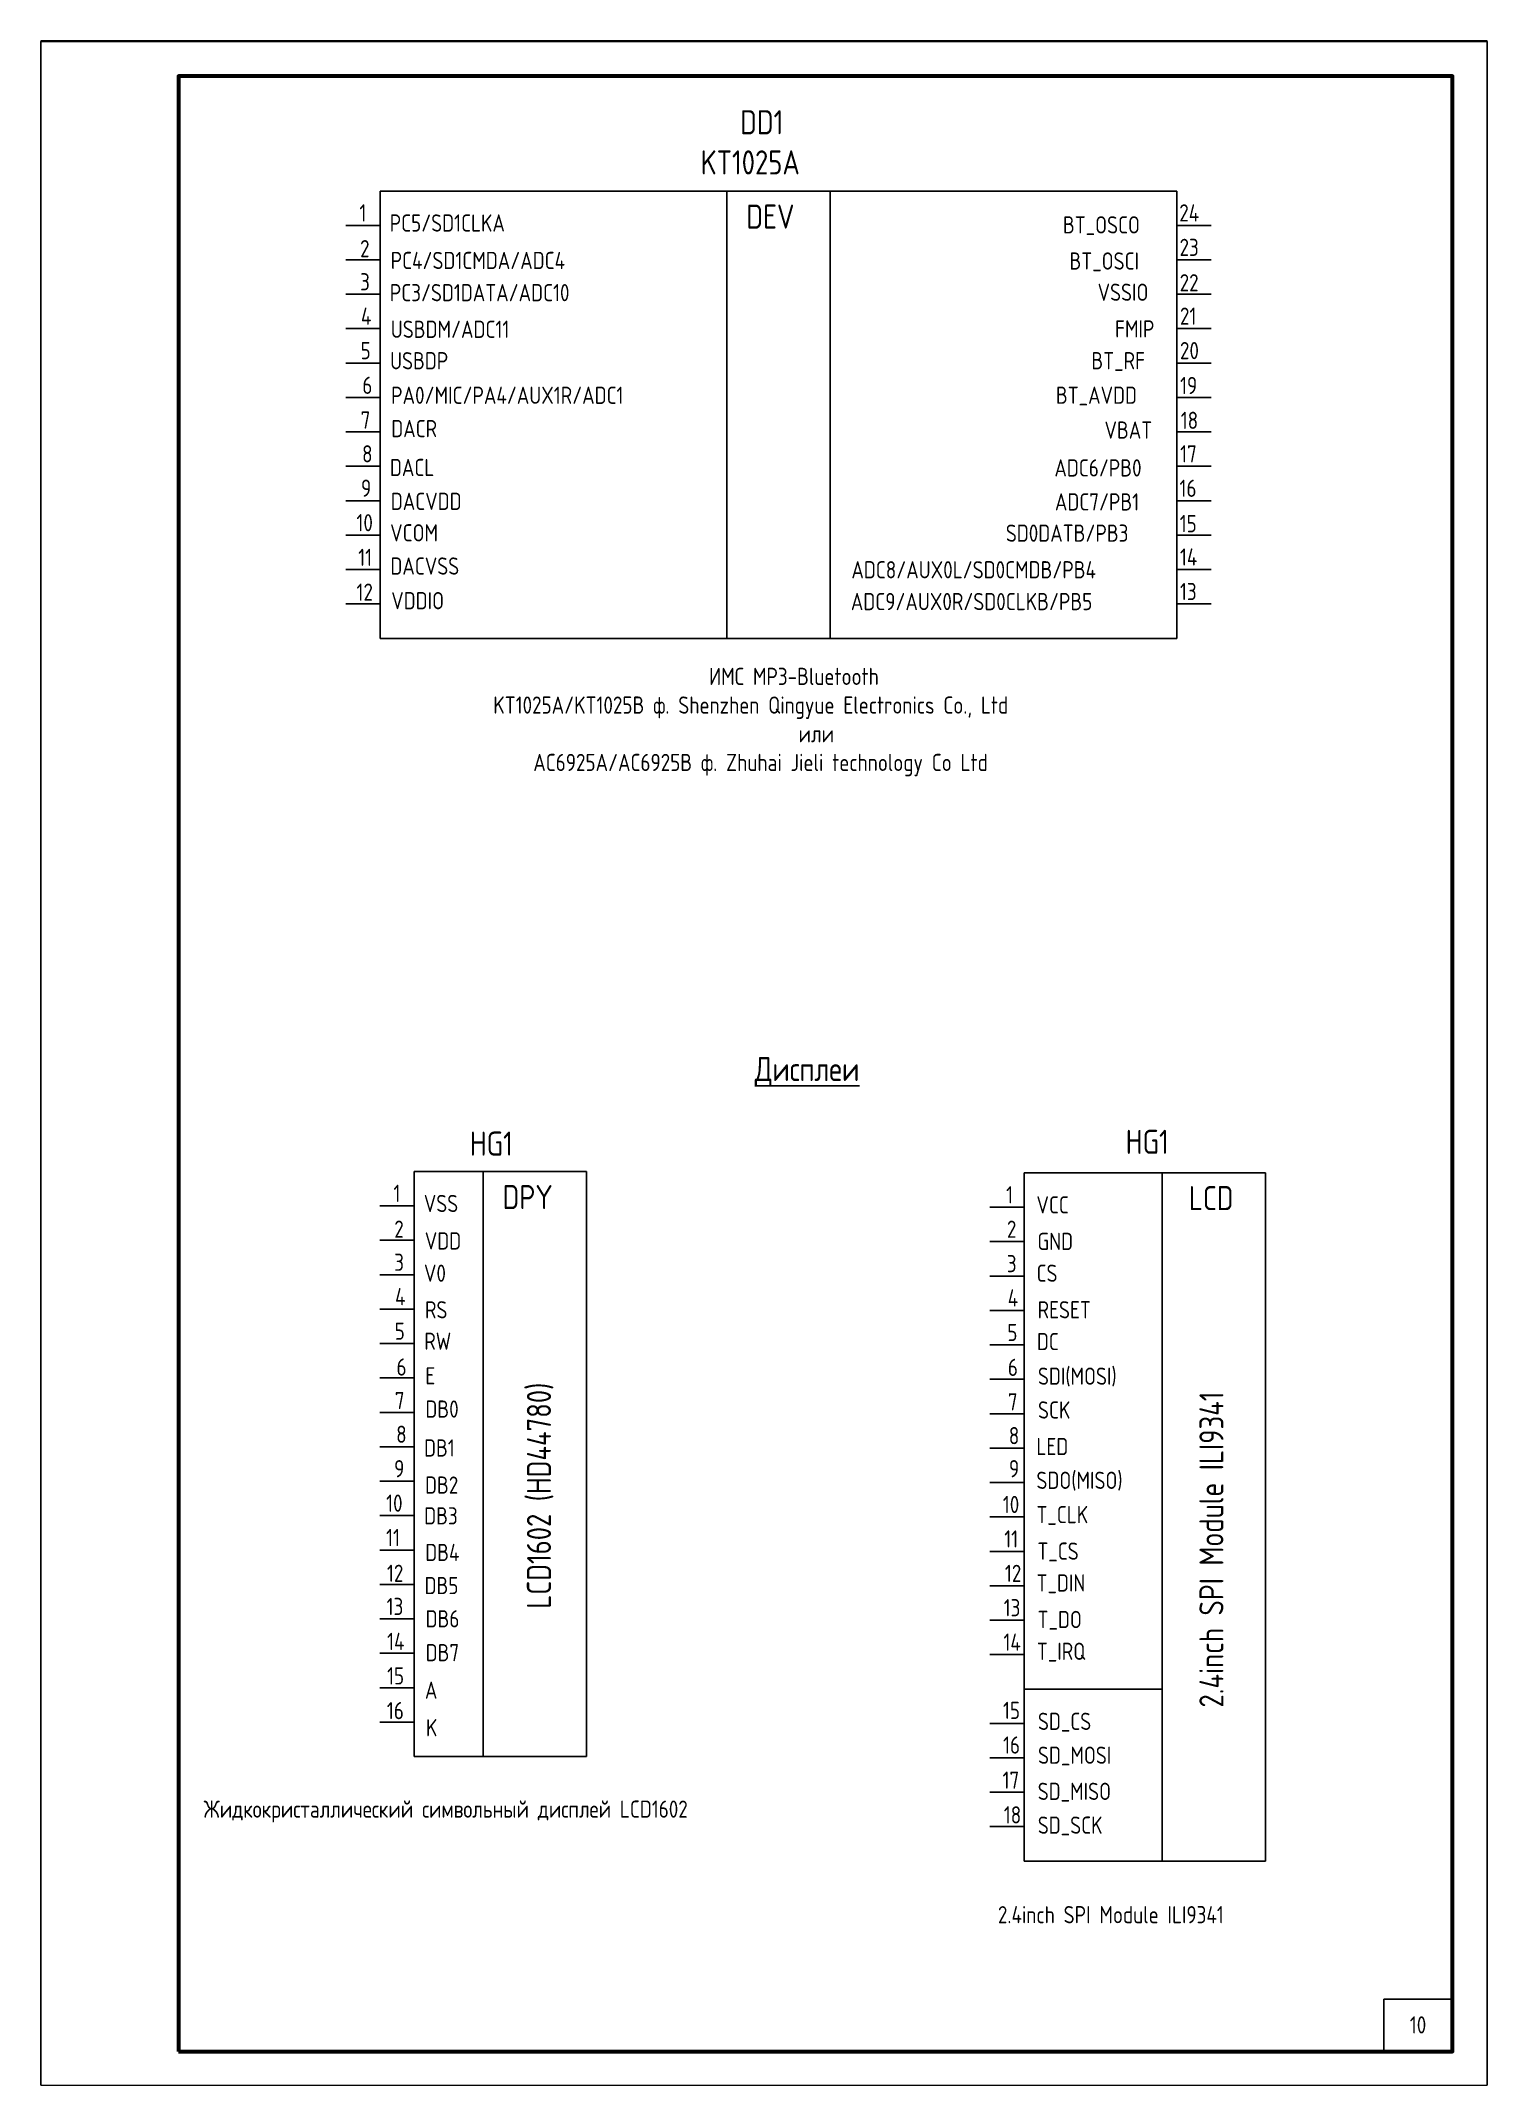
# Paper-space layout '10' of a CAD drawing. Header units: millimetres. Extents: x 0 to 210, y 0 to 297.
# The model-space entities are those that its viewports show. They can reach past a viewport. Long polylines and large blocks are cut down to what shows.
import ezdxf

# ---------------------------------------------------------------- set-up
doc = ezdxf.new("R2010")
doc.units = ezdxf.units.MM
doc.header["$LTSCALE"] = 0.2
doc.styles.add('ГОСТ 2.304', font='CS_Gost2304.shx')

msp = doc.modelspace()

# ---------------------------------------------------------------- linework, layer by layer
for p, q in [((1939.27, 275.32), (1939.27, 210.32)), ((1939.27, 275.32), (1989.6, 275.32)), ((1989.6, 275.32), (1989.6, 210.32)), ((2004.6, 275.32), (1989.6, 275.32)), ((2004.6, 275.32), (2054.94, 275.32)), ((2004.6, 275.32), (2004.6, 210.32)), ((2054.94, 275.32), (2054.94, 210.32)), ((1939.27, 270.32), (1934.27, 270.32)), ((2054.94, 270.32), (2059.94, 270.32)), ((1939.27, 265.32), (1934.27, 265.32)), ((2054.94, 265.32), (2059.94, 265.32)), ((1939.27, 260.32), (1934.27, 260.32)), ((2054.94, 260.32), (2059.94, 260.32)), ((1939.27, 255.32), (1934.27, 255.32)), ((2054.94, 255.32), (2059.94, 255.32)), ((1939.27, 250.32), (1934.27, 250.32)), ((2054.94, 250.32), (2059.94, 250.32)), ((1939.27, 245.32), (1934.27, 245.32)), ((2054.94, 245.32), (2059.94, 245.32)), ((1939.27, 240.32), (1934.27, 240.32)), ((2054.94, 240.32), (2059.94, 240.32)), ((1939.27, 235.32), (1934.27, 235.32)), ((1939.27, 235.32), (1934.27, 235.32)), ((2054.94, 235.32), (2059.94, 235.32)), ((1939.27, 230.32), (1934.27, 230.32)), ((2054.94, 230.32), (2059.94, 230.32)), ((1939.27, 225.32), (1934.27, 225.32)), ((2054.94, 225.32), (2059.94, 225.32)), ((1939.27, 220.32), (1934.27, 220.32)), ((2054.94, 220.32), (2059.94, 220.32)), ((1939.27, 215.32), (1934.27, 215.32)), ((2054.94, 215.32), (2059.94, 215.32)), ((1939.27, 210.32), (1989.6, 210.32)), ((1989.6, 210.32), (2004.6, 210.32)), ((2004.6, 210.32), (2054.94, 210.32)), ((1944.22, 132.87), (1944.22, 47.87)), ((1944.22, 132.87), (1969.22, 132.87)), ((1954.22, 132.87), (1954.22, 47.87)), ((1954.22, 132.87), (1954.22, 47.87)), ((1969.22, 132.87), (1969.22, 47.87)), ((2042.8, 132.68), (2032.8, 132.68)), ((2032.8, 132.68), (2032.8, 32.68)), ((2067.8, 132.68), (2042.8, 132.68)), ((2052.8, 32.68), (2052.8, 132.68)), ((2067.8, 32.68), (2067.8, 132.68)), ((1944.22, 127.87), (1939.22, 127.87)), ((2032.8, 127.68), (2027.8, 127.68)), ((1944.22, 122.87), (1939.22, 122.87)), ((2032.8, 122.68), (2027.8, 122.68)), ((1944.22, 117.87), (1939.22, 117.87)), ((2032.8, 117.68), (2027.8, 117.68)), ((1944.22, 112.87), (1939.22, 112.87)), ((2032.8, 112.68), (2027.8, 112.68)), ((1944.22, 107.87), (1939.22, 107.87)), ((2032.8, 107.68), (2027.8, 107.68)), ((1944.22, 102.87), (1939.22, 102.87)), ((2032.8, 102.68), (2027.8, 102.68)), ((1944.22, 97.87), (1939.22, 97.87)), ((2032.8, 97.68), (2027.8, 97.68)), ((1944.22, 92.87), (1939.22, 92.87)), ((2032.8, 92.68), (2027.8, 92.68)), ((1944.22, 87.87), (1939.22, 87.87)), ((2032.8, 87.68), (2027.8, 87.68)), ((1944.22, 82.87), (1939.22, 82.87)), ((2032.8, 82.68), (2027.8, 82.68)), ((1944.22, 77.87), (1939.22, 77.87)), ((2032.8, 77.68), (2027.8, 77.68)), ((1944.22, 72.87), (1939.22, 72.87)), ((2032.8, 72.68), (2027.8, 72.68)), ((1944.22, 67.87), (1939.22, 67.87)), ((2032.8, 67.68), (2027.8, 67.68)), ((1944.22, 62.87), (1939.22, 62.87)), ((2032.8, 62.68), (2027.8, 62.68)), ((1944.22, 57.87), (1939.22, 57.87)), ((2032.8, 57.68), (2052.8, 57.68)), ((1944.22, 52.87), (1939.22, 52.87)), ((1944.22, 47.87), (1944.22, 52.87)), ((2032.8, 52.68), (2027.8, 52.68)), ((1969.22, 47.87), (1944.22, 47.87)), ((2032.8, 47.68), (2027.8, 47.68)), ((2032.8, 42.68), (2027.8, 42.68)), ((2032.8, 37.68), (2027.8, 37.68)), ((2032.8, 32.68), (2067.8, 32.68))]:
    msp.add_line(p, q)
at = {"linetype": 'Continuous', "lineweight": 25}
for points in [[(1680, 0.02), (1890, 0.02), (1890, 297.02), (1680, 297.02), (1680, 0.02)], [(1890, 0.02), (2100, 0.02), (2100, 297.02), (1890, 297.02), (1890, 0.02)], [(2100, 0.02), (2310, 0.02), (2310, 297.02), (2100, 297.02), (2100, 0.02)]]:
    msp.add_lwpolyline(points, dxfattribs=at)
at = {"linetype": 'Continuous', "lineweight": 60}
msp.add_lwpolyline([(1910, 5.02), (2095, 5.02), (2095, 292.02), (1910, 292.02), (1910, 5.02)], dxfattribs=at)
msp.add_lwpolyline([(2085, 12.63), (2095, 12.63), (2095, 5.13), (2085, 5.13)], close=True)
at = {"linetype": 'Continuous', "lineweight": 50, "ltscale": 0.5, "flags": 128}
msp.add_lwpolyline([(1910, 5.02), (2095, 5.02)], dxfattribs=at)

# ---------------------------------------------------------------- texts
at = {"style": 'ГОСТ 2.304'}
for s, height, p in [('1', 2.5, (1936.25, 270.89)), ('DEV', 3.5, (1992.43, 269.85)), ('24', 2.5, (2055.3, 270.89)), ('PC5/SD1CLKA', 2.5, (1940.65, 269.42)), ('BT_OSCO', 2.5, (2038.41, 269.15)), ('2', 2.5, (1936.35, 265.69)), ('23', 2.5, (2055.34, 265.88)), ('PC4/SD1CMDA/ADC4', 2.5, (1940.79, 263.98)), ('BT_OSCI', 2.5, (2039.36, 263.9)), ('3', 2.5, (1936.35, 260.88)), ('PC3/SD1DATA/ADC10', 2.5, (1940.67, 259.3)), ('VSSIO', 2.5, (2043.44, 259.36)), ('22', 2.5, (2055.36, 260.74)), ('4', 2.5, (1936.48, 255.89)), ('USBDM/ADC11 ', 2.5, (1940.81, 253.98)), ('FMIP', 2.5, (2045.97, 254.04)), ('21', 2.5, (2055.4, 255.89)), ('5', 2.5, (1936.42, 250.88)), ('20', 2.5, (2055.4, 250.88)), ('USBDP', 2.5, (1940.71, 249.41)), ('BT_RF', 2.5, (2042.54, 249.42)), ('6', 2.5, (1936.68, 245.84)), ('PA0/MIC/PA4/AUX1R/ADC1', 2.5, (1940.86, 244.39)), ('BT_AVDD', 2.5, (2037.39, 244.4)), ('19', 2.5, (2055.41, 245.81)), ('7', 2.5, (1936.43, 240.79)), ('DACR', 2.5, (1940.87, 239.55)), ('VBAT', 2.5, (2044.44, 239.34)), ('18', 2.5, (2055.51, 240.75)), ('8', 2.5, (1936.64, 235.89)), ('17', 2.5, (2055.43, 235.89)), ('DACL', 2.5, (1940.68, 233.9)), ('ADC6/PB0', 2.5, (2037.17, 233.84)), ('9', 2.5, (1936.48, 230.89)), ('16', 2.5, (2055.34, 230.88)), ('DACVDD', 2.5, (1940.81, 228.98)), ('ADC7/PB1', 2.5, (2037.24, 228.9)), ('10', 2.5, (1935.82, 225.88)), ('VCOM', 2.5, (1940.71, 224.41)), ('SD0DATB/PB3', 2.5, (2030.12, 224.36)), ('15', 2.5, (2055.36, 225.74)), ('11', 2.5, (1936.08, 220.84)), ('14', 2.5, (2055.4, 220.89)), ('DACVSS', 2.5, (1940.75, 219.58)), ('ADC8/AUX0L/SD0CMDB/PB4 ', 2.5, (2007.69, 219.04)), ('12', 2.5, (1935.83, 215.79)), ('VDDIO', 2.5, (1940.87, 214.55)), ('ADC9/AUX0R/SD0CLKB/PB5', 2.5, (2007.61, 214.42)), ('13', 2.5, (2055.4, 215.88)), ('HG1', 3.5, (1952.28, 135.17)), ('1', 2.5, (1941.2, 128.44)), ('DPY', 3.5, (1957.04, 127.4)), ('VSS', 2.5, (1945.6, 126.97)), ('2', 2.5, (1941.31, 123.24)), ('VDD', 2.5, (1945.74, 121.53)), ('3', 2.5, (1941.3, 118.43)), ('V0', 2.5, (1945.62, 116.84)), ('4', 2.5, (1941.43, 113.43)), ('RS', 2.5, (1945.77, 111.53)), ('5', 2.5, (1941.38, 108.42)), ('RW', 2.5, (1945.67, 106.96)), ('6', 2.5, (1941.64, 103.21)), ('E', 2.5, (1945.82, 101.93)), ('7', 2.5, (1941.39, 98.34)), ('DB0', 2.5, (1945.83, 97.1)), ('8', 2.5, (1941.59, 93.44)), ('DB1', 2.5, (1945.64, 91.45)), ('9', 2.5, (1941.29, 88.44)), ('DB2', 2.5, (1945.78, 86.06)), ('10', 2.5, (1940.13, 83.43)), ('DB3', 2.5, (1945.66, 81.59)), ('11', 2.5, (1940.12, 78.43)), ('DB4', 2.5, (1945.81, 76.27)), ('12', 2.5, (1940.25, 73.24)), ('DB5', 2.5, (1945.71, 71.46)), ('13', 2.5, (1940.2, 68.42)), ('DB6', 2.5, (1945.86, 66.63)), ('14', 2.5, (1940.27, 63.35)), ('DB7', 2.5, (1945.87, 61.71)), ('15', 2.5, (1940.27, 58.34)), ('A', 2.5, (1945.76, 56.26)), ('16', 2.5, (1940.24, 53.29)), ('K', 2.5, (1945.91, 50.8))]:
    msp.add_text(s, height=height, dxfattribs=at).set_placement(p)
msp.add_text('LCD1602 (HD44780)', height=3.5, rotation=90, dxfattribs=at).set_placement((1964.07, 69.35))
at = {"char_height": 3.5, "attachment_point": 1, "style": 'ГОСТ 2.304'}
for s, width, insert in [('\\pi39.842;DD1\\P\\pi34.111;KT1025A', 86.5094, (1951.69, 287.06)), ('\\pi-0.36067;HG1', 6.0162, (2047.89, 138.93)), ('\\pi-0.67909;LCD', 6.0162, (2057.37, 130.75))]:
    msp.add_mtext_dynamic_manual_height_columns(s, width=width, gutter_width=25, heights=[0], dxfattribs=dict(at, insert=insert))
at = {"style": 'ГОСТ 2.304'}
for s, insert, char_height, width, attachment_point in [('\\pi77.017;ИМС MP3-Bluetooth\\P\\pi45.687;KT1025A/KT1025B ф. Shenzhen Qingyue Electronics Co., Ltd\\P\\pi90.011;или\\P\\pi51.5;AC6925A/AC6925B ф. Zhuhai Jieli technology Co Ltd', (1910, 198.17), 2.5, 185, 4), ('\\pi83.662;{\\H0.14x;\\LДисплеи }', (1910, 147.39), 25, 185, 4), ('1', (2030.16, 130.74), 2.5, 2.6515, 1), ('VCC', (2034.56, 129.27), 2.5, 8.4178, 1), ('2', (2030.27, 125.73), 2.5, 2.6515, 1), ('GND', (2034.7, 123.96), 2.5, 5.6437, 1), ('3', (2030.26, 120.73), 2.5, 2.6515, 1), ('CS', (2034.58, 119.34), 2.5, 8.4178, 1), ('4', (2030.39, 115.74), 2.5, 2.6515, 1), ('RESET', (2034.73, 114.03), 2.5, 5.6437, 1), ('5', (2030.34, 110.73), 2.5, 2.6515, 1), ('DC', (2034.63, 109.41), 2.5, 8.4178, 1), ('6', (2030.41, 105.66), 2.5, 2.6515, 1), ('SDI(MOSI)', (2034.78, 104.38), 2.5, 5.6437, 1), ('7', (2030.41, 100.65), 2.5, 2.6515, 1), ('SCK', (2034.79, 99.47), 2.5, 5.6437, 1), ('8', (2030.55, 95.74), 2.5, 2.6515, 1), ('LED', (2034.55, 94.16), 2.5, 5.6437, 1), ('9', (2030.57, 90.94), 2.5, 2.6515, 1), ('SDO(MISO)', (2034.56, 89.25), 2.5, 17.6307, 1), ('10', (2029.68, 85.74), 2.5, 2.6515, 1), ('T_CLK', (2034.56, 84.27), 2.5, 8.4178, 1), ('11', (2029.89, 80.73), 2.5, 2.6515, 1), ('T_CS', (2034.7, 78.96), 2.5, 5.6437, 1), ('12', (2029.98, 75.73), 2.5, 2.6515, 1), ('T_DIN', (2034.58, 74.34), 2.5, 8.4178, 1), ('13', (2029.8, 70.74), 2.5, 2.6515, 1), ('T_DO', (2034.73, 69.03), 2.5, 5.6437, 1), ('14', (2029.77, 65.74), 2.5, 2.6515, 1), ('T_IRQ', (2034.63, 64.41), 2.5, 8.4178, 1), ('15', (2029.7, 55.82), 2.5, 2.6515, 1), ('SD_CS', (2034.78, 54.23), 2.5, 5.6437, 1), ('16', (2029.71, 50.79), 2.5, 2.6515, 1), ('SD_MOSI', (2034.79, 49.31), 2.5, 5.6437, 1), ('17', (2029.64, 45.69), 2.5, 2.6515, 1), ('SD_MISO', (2034.75, 44.06), 2.5, 5.6437, 1), ('\\pi3.6309;Жидкокристаллический символьный дисплей LCD1602', (1910, 39.89), 2.5, 92.5, 4), ('18', (2029.82, 40.64), 2.5, 2.6515, 1), ('SD_SCK', (2034.76, 39.15), 2.5, 5.6437, 1), ('\\pi26.469;2.4inch SPI Module ILI9341', (2002.5, 24.89), 2.5, 92.5, 4), ('\\pi3.7812;10', (2085, 8.88), 2.5, 10, 4)]:
    msp.add_mtext(s, dxfattribs=dict(at, insert=insert, char_height=char_height, width=width, attachment_point=attachment_point))
at = {"insert": (2058.22, 32.68), "char_height": 3.5, "attachment_point": 1, "rotation": 90, "style": 'ГОСТ 2.304'}
msp.add_mtext_dynamic_manual_height_columns('\\pi22.306;2.4inch SPI Module ILI9341', width=100, gutter_width=25, heights=[0], dxfattribs=at)

psp = doc.layouts.new('10')

# ---------------------------------------------------------------- viewports
at = {"layer": '0'}
psp.add_viewport(center=(105, 148.5), size=(210, 297), view_center_point=(1995, 148.63), view_height=297, dxfattribs=at)

doc.saveas('drawing.dxf')
